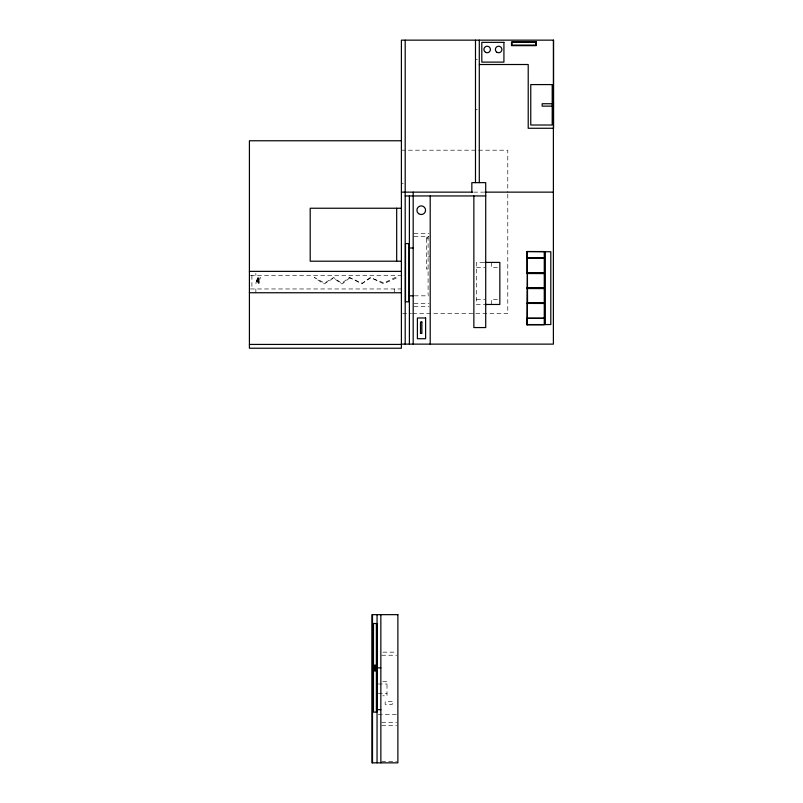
<?xml version="1.0" encoding="UTF-8"?>
<svg xmlns="http://www.w3.org/2000/svg" width="803" height="803" viewBox="0 0 803 803"><rect width="100%" height="100%" fill="white"/><g stroke="black" fill="none" stroke-linecap="round" stroke-linejoin="round"><path stroke-width="0.6" stroke-dasharray="4.01 3.01" d="M475.486 59.552L477.394 59.552M475.486 109.328L477.394 109.328M401.4 150.191L507.787 150.191L507.787 192.6M401.4 183.325L403.297 183.325M473.65 192.138L483.647 192.138M414.017 233.432L428.963 233.432M414.017 236.514L428.963 236.514M426.393 237.226L428.099 237.226M426.393 238.22L428.099 238.22M428.099 256.137L429.946 256.137M483.908 262.42L476.56 262.42L476.56 304.467L483.908 304.467M476.56 267.56L484.871 267.56M497.458 267.56L491.516 267.56L491.516 262.42M428.099 269.035L426.393 269.035L426.393 236.514M250.486 275.389L401.4 275.389M250.486 288.96L401.4 288.96M414.288 295.825L428.983 295.825M476.56 299.328L484.871 299.328M497.458 299.328L491.516 299.328L491.516 304.467M414.017 303.554L428.963 303.554M414.017 306.636L428.963 306.636M402.644 313.582L411.407 313.582M412.662 313.582L507.787 313.582L507.787 193.844M382.931 652.156L396.632 652.156M381.686 655.238L396.632 655.238M382.75 681.727L387.006 681.727L387.006 695.789L382.75 695.789M378.293 684.005L387.006 684.005M378.293 693.501L387.006 693.501M378.273 714.55L396.652 714.55M381.686 722.278L396.632 722.278M381.686 725.36L396.632 725.36M381.686 761.304L396.632 761.304M428.099 236.514L428.099 294.892M394.253 288.96L394.253 292.754M255.866 273.371L255.866 275.389M255.866 288.96L255.866 292.754M251.911 275.389L251.911 288.96M257.402 278.31L257.301 283.79L258.656 277.778L258.877 283.79L260.172 277.487L258.877 282.967L258.486 277.487L257.582 282.947C258.576 265.341 253.557 296.327 257.402 278.31M349.857 277.768L342.359 283.79L341.175 283.79L333.657 277.979L324.522 283.79L323.468 283.79L314.354 277.487L324.522 283.088L333.657 277.487L341.747 283.339L349.285 277.487L362.304 283.339L370.273 277.487L383.934 282.987L395.237 277.487L397.595 277.487L383.593 283.79L370.886 277.768L361.701 283.79L349.857 277.768M392.225 701.722L385.159 701.722L385.159 704.452L392.225 704.452L392.225 701.722"/><path stroke-width="1.2" d="M544.263 302.741L527.019 302.882L527.4 273.161L527.551 304.287M544.263 273.161L527.27 272.819M527.019 273.161L527.27 258.154L544.263 258.154M544.263 318.169L527.019 318.169L527.27 303.163L544.263 303.163M527.019 318.359L527.019 324.783L527.019 318.359L544.263 318.379M527.019 287.875L544.263 287.745M527.019 324.783L544.263 324.783L544.263 251.54L527.019 251.54L527.019 257.964L544.263 257.944M479.291 64.511L528.213 64.511L528.213 128.269L553.588 128.269L553.588 40.15L401.4 40.15L401.4 348.231L249.412 348.231L249.412 140.766L401.4 140.766M553.588 103.748L542.166 103.748L542.166 106.147L553.588 106.147M401.4 192.138L472.445 192.138M484.892 192.138L553.387 192.138M405.194 195.942L485.715 195.942M401.4 208.238L310.199 208.238L310.199 261.206L401.4 261.206M409.389 248.007L413.184 248.007M527.019 251.54L550.808 251.761L550.808 324.563L527.23 324.573M484.871 262.42L499.837 262.42L499.837 304.467L484.871 304.467M249.412 271.364L401.4 271.364M527.019 272.819L544.263 272.819M544.263 273.582L527.019 273.542M527.019 288.167L544.263 288.167M544.263 288.578L527.019 288.548M249.412 292.754L401.4 292.754M409.389 295.825L413.184 295.825M544.263 303.474L527.019 303.424M401.4 344.126L553.387 344.126L553.387 40.15M249.412 344.427L401.4 344.427M373.475 665.316L376.818 665.316M373.475 665.476L376.818 665.476M373.475 666.109L376.818 666.109M373.475 666.299L376.818 666.299M373.475 666.671L376.818 666.671M373.475 666.861L376.818 666.861M373.475 667.233L376.818 667.233M373.475 667.423L376.818 667.423M377.049 667.855L380.853 667.855M373.475 668.056L376.818 668.056M373.475 668.247L376.818 668.247M373.475 668.618L376.818 668.618M373.475 668.809L376.818 668.809M373.475 669.18L376.818 669.18M373.475 669.371L376.818 669.371M373.475 670.003L376.818 670.003M373.475 670.194L376.818 670.194M373.475 670.334L376.818 670.334M373.475 670.565L376.818 670.565M373.475 670.756L376.818 670.756M377.049 709.651L380.853 709.651M527.019 258.415L527.23 251.751M527.019 257.964L527.27 273.161M527.27 303.163L527.4 318.169M545.337 251.761L545.337 324.563M479.291 40.15L479.291 182.642M475.486 40.15L475.486 182.642M473.86 195.942L473.86 327.564L485.715 327.564L485.715 182.642L471.843 182.642L471.843 192.308M430.207 195.942L430.207 344.126M413.184 192.138L413.184 344.126M409.389 195.942L409.389 344.126M405.194 40.15L405.194 344.126M396.682 208.238L396.682 261.206M380.853 614.656L380.853 762.85M377.049 614.656L377.049 762.85M376.376 623.519L376.376 712.131M372.662 686.163L372.662 703.87M372.492 614.656L372.492 762.85M536.263 41.846L511.491 41.846L511.491 45.651L536.263 45.651L536.263 41.846M503.923 42.358L481.81 42.358L481.81 62.112L503.923 62.112L503.923 42.358M535.711 42.388L512.033 42.388L512.033 45.098L535.711 45.098L535.711 42.388M552.203 84.586L530.763 84.586L530.763 125.017L552.203 125.017L552.203 84.586M408.857 243.58L405.505 243.58L405.505 301.787L408.857 301.787L408.857 243.58M425.61 317.978L417.399 317.978L417.399 338.725L425.61 338.725L425.61 317.978M421.876 322.033L420.511 322.033L420.511 333.436L421.876 333.436L421.876 322.033M397.876 614.656L371.96 614.656L371.96 762.85L397.876 762.85L397.876 614.656M376.818 623.519L373.475 623.519L373.475 712.131L376.818 712.131L376.818 623.519M485.534 52.315A3.272 3.272 0 0 0 490.432 49.485A3.272 3.272 0 0 0 485.534 46.654A3.272 3.272 0 0 0 485.534 52.315M497.007 52.315A3.272 3.272 0 0 0 501.905 49.485A3.272 3.272 0 0 0 497.007 46.654A3.272 3.272 0 0 0 497.007 52.315M418.574 213.628A4.336 4.336 0 0 0 425.53 210.818A4.336 4.336 0 0 0 419.618 206.2A4.336 4.336 0 0 0 418.574 213.628"/></g></svg>
